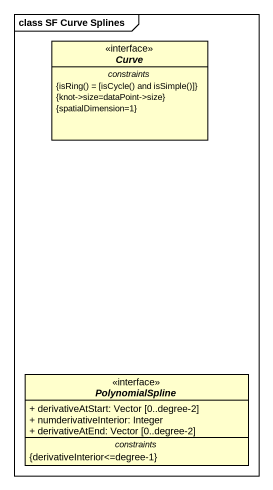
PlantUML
@startuml
mainframe class SF Curve Splines
hide circle
hide empty members
skinparam classAttributeIconSize 0
interface Curve {
  -- constraints --
  {field} {isRing() = [isCycle() and isSimple()]}
  {knot->size=dataPoint->size}
  {spatialDimension=1}
}
interface PolynomialSpline {
  + derivativeAtStart: Vector [0..degree-2]
  + numderivativeInterior: Integer
  + derivativeAtEnd: Vector [0..degree-2]
  -- constraints --
  {derivativeInterior<=degree-1}
}
@enduml
